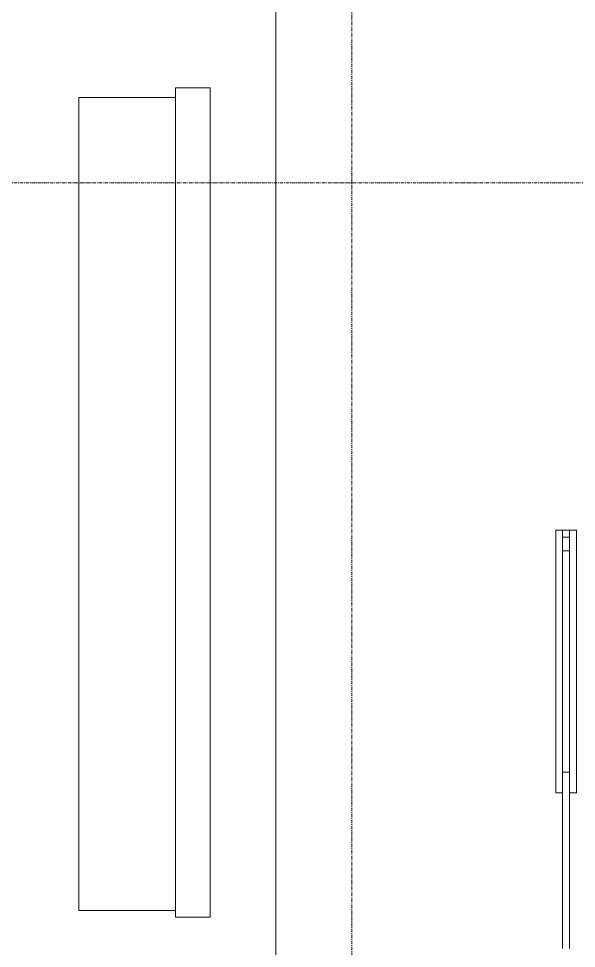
# Model space of a CAD drawing. Header units: inches. Extents: x 19712 to 27543, y -26063 to -18659.
# Drawn here: x 25353.7 to 25434.4, y -22653.8 to -22519.3 of the extents above; entities that cross this region are included whole.
import ezdxf

# ---------------------------------------------------------------- set-up
doc = ezdxf.new("R2010")
doc.units = ezdxf.units.IN
doc.header["$MEASUREMENT"] = 0
doc.linetypes.add('Grid Line 1_2_', pattern=[0.875, 0.5, -0.125, 0.125, -0.125])
for name, color, linetype, lineweight in [('A-DOOR', 31, 'Continuous', 9), ('A-WALL', 113, 'Continuous', 9), ('G-ANNO-SYMB', 111, 'Continuous', 9), ('I-FURN', 30, 'Continuous', 9), ('S-GRID', 1, 'Continuous', 9)]:
    doc.layers.add(name, color=color, linetype=linetype, lineweight=lineweight)

# ---------------------------------------------------------------- blocks, each defined once
blk = doc.blocks.new('Furniture 3-Fur_ - Phase 10')
at = {"layer": 'I-FURN', "color": 7}
for p, q in [((25376.39, -22530.72), (25362.39, -22530.72)), ((25362.39, -22530.72), (25362.39, -22648.33)), ((25362.39, -22648.33), (25376.39, -22648.33))]:
    blk.add_line(p, q, dxfattribs=at)
blk = doc.blocks.new('32_ x 84_ 32258-32_ x 84_ 32258-302067 - 190005-301252-Site Plan - Phase 1')
at = {"layer": 'A-DOOR', "color": 7}
for p, q in [((-3, 0.97), (35, 0.97)), ((-3, 0.97), (-3, -0.03)), ((35, 0.97), (35, -0.03)), ((35, -0.03), (-3, -0.03)), ((-3, -1.03), (35, -1.03)), ((-3, -1.03), (-3, -2.03)), ((0, -0.03), (0, -1.03)), ((32, -1.03), (32, -0.03)), ((35, -1.03), (35, -2.03)), ((35, -2.03), (-3, -2.03))]:
    blk.add_line(p, q, dxfattribs=at)
blk = doc.blocks.new('Locker Rooms_Ryan_ifc-1-Site Plan - Phase 1')
at = {"layer": 'A-WALL', "color": 7}
for p, q in [((25381.39, -22529.3), (25376.39, -22529.3)), ((25376.39, -22529.3), (25376.39, -22649.3)), ((25381.39, -22649.3), (25381.39, -22529.3)), ((25433.39, -22593.3), (25432.39, -22593.3)), ((25432.39, -22594.3), (25433.39, -22594.3)), ((25433.39, -22594.3), (25432.39, -22594.3)), ((25432.39, -22631.3), (25432.39, -22653.8)), ((25433.39, -22653.8), (25433.39, -22631.3)), ((25376.39, -22649.3), (25381.39, -22649.3))]:
    blk.add_line(p, q, dxfattribs=at)
at = {"lineweight": 9}
blk.add_blockref('Furniture 3-Fur_ - Phase 10', (0, 0), dxfattribs=at)
at = {"lineweight": 9, "rotation": 90}
blk.add_blockref('32_ x 84_ 32258-32_ x 84_ 32258-302067 - 190005-301252-Site Plan - Phase 1', (25432.36, -22628.3), dxfattribs=at)

msp = doc.modelspace()

# ---------------------------------------------------------------- linework, layer by layer
at = {"layer": 'G-ANNO-SYMB'}
msp.add_line((25390.899674, -19497.02882), (25390.899674, -23666.350214), dxfattribs=at)
at = {"layer": 'S-GRID', "linetype": 'Grid Line 1_2_'}
for p, q in [((25401.890225, -23874.70128), (25401.890225, -18787.198833)), ((27542.721343, -22543.05281), (19848.989376, -22543.05281))]:
    msp.add_line(p, q, dxfattribs=at)

# ---------------------------------------------------------------- block references
at = {"lineweight": 5}
msp.add_blockref('Locker Rooms_Ryan_ifc-1-Site Plan - Phase 1', (0, 0), dxfattribs=at)

doc.saveas('drawing.dxf')
